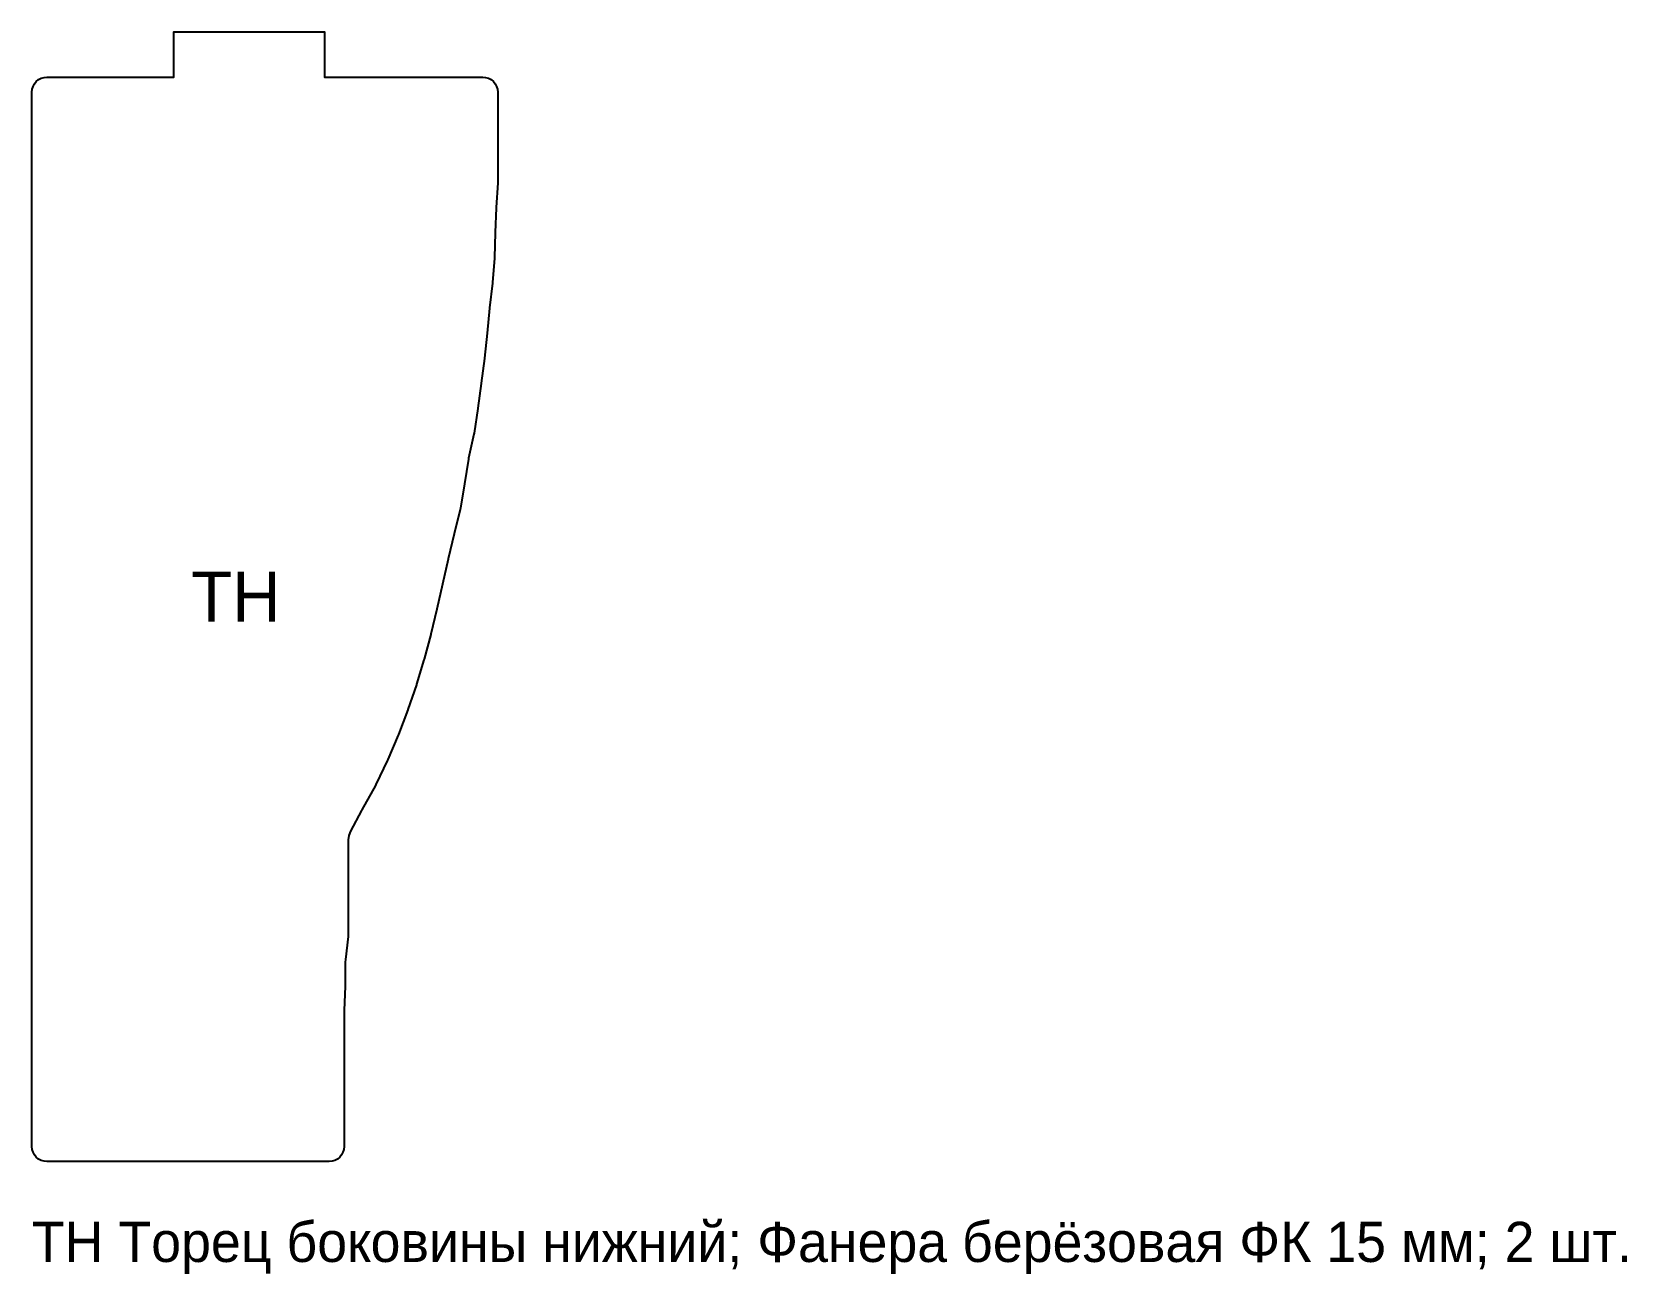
# Model space of a CAD drawing. Header units: millimetres. Extents: x 0 to 318, y -22 to 225.
import ezdxf
from ezdxf.enums import TextEntityAlignment as Align

# ---------------------------------------------------------------- set-up
doc = ezdxf.new("R2010")
doc.units = ezdxf.units.MM
doc.layers.add('CUT_OUT', color=7, linetype='Continuous')
doc.layers.add('TEXT', color=8, linetype='Continuous')

msp = doc.modelspace()

# ---------------------------------------------------------------- linework, layer by layer
at = {"layer": 'CUT_OUT'}
msp.add_lwpolyline([(2.41, 0.06), (1.85, 0.23), (1.33, 0.51), (0.88, 0.88), (0.51, 1.33), (0.23, 1.85), (0.06, 2.41), (0, 3), (0, 213), (0.06, 213.59), (0.23, 214.15), (0.51, 214.67), (0.88, 215.12), (1.33, 215.49), (1.85, 215.77), (2.41, 215.94), (3, 216), (28.3, 216), (28.3, 225), (58.3, 225), (58.3, 216), (89.81, 216), (90.39, 215.94), (90.96, 215.77), (91.48, 215.49), (91.93, 215.12), (92.3, 214.67), (92.58, 214.15), (92.75, 213.59), (92.81, 213), (92.81, 195.09), (92.8, 194.91), (92.51, 190.04), (92.51, 189.96), (92.29, 185.03), (92.29, 184.97), (92.15, 180.07), (92.14, 179.93), (91.76, 175.06), (91.75, 174.94), (91.19, 170.04), (91.18, 169.96), (90.69, 165.02), (90.69, 165), (90.17, 160.04), (90.16, 159.97), (89.52, 155.03), (89.52, 155), (88.83, 150.04), (88.83, 150), (88.08, 145.09), (88.05, 144.91), (87.01, 140.12), (86.96, 139.88), (86.17, 135.01), (86.17, 135), (85.36, 130.11), (85.32, 129.89), (84.14, 125), (82.95, 120.03), (82.93, 119.97), (81.83, 115.02), (81.83, 115), (80.68, 110.03), (80.67, 110), (79.46, 105.03), (79.45, 104.97), (78.13, 100.04), (78.11, 99.96), (76.65, 95.07), (76.61, 94.93), (74.89, 90.03), (74.87, 89.97), (73.02, 85.06), (72.98, 84.94), (70.92, 80.07), (70.86, 79.93), (68.53, 75.09), (68.44, 74.91), (65.7, 70.06), (65.63, 69.94), (63.45, 65.82), (63.13, 64.97), (63.02, 64.07), (63.02, 45.18), (63, 44.82), (62.46, 40.26), (62.43, 39.74), (62.43, 35.07), (62.43, 34.93), (62.21, 30.1), (62.2, 29.9), (62.2, 3), (62.14, 2.41), (61.97, 1.85), (61.7, 1.33), (61.32, 0.88), (60.87, 0.51), (60.35, 0.23), (59.79, 0.06), (59.2, 0), (3, 0), (2.41, 0.06)], close=True, dxfattribs=at)

# ---------------------------------------------------------------- texts
at = {"layer": 'TEXT'}
msp.add_text('ТН', height=10, dxfattribs=at).set_placement((40.63, 112.52), align=Align.MIDDLE_CENTER)
msp.add_text('ТН Торец боковины нижний; Фанера берёзовая ФК 15 мм; 2 шт.', height=8, dxfattribs=at).set_placement((0, -20))

doc.saveas('drawing.dxf')
